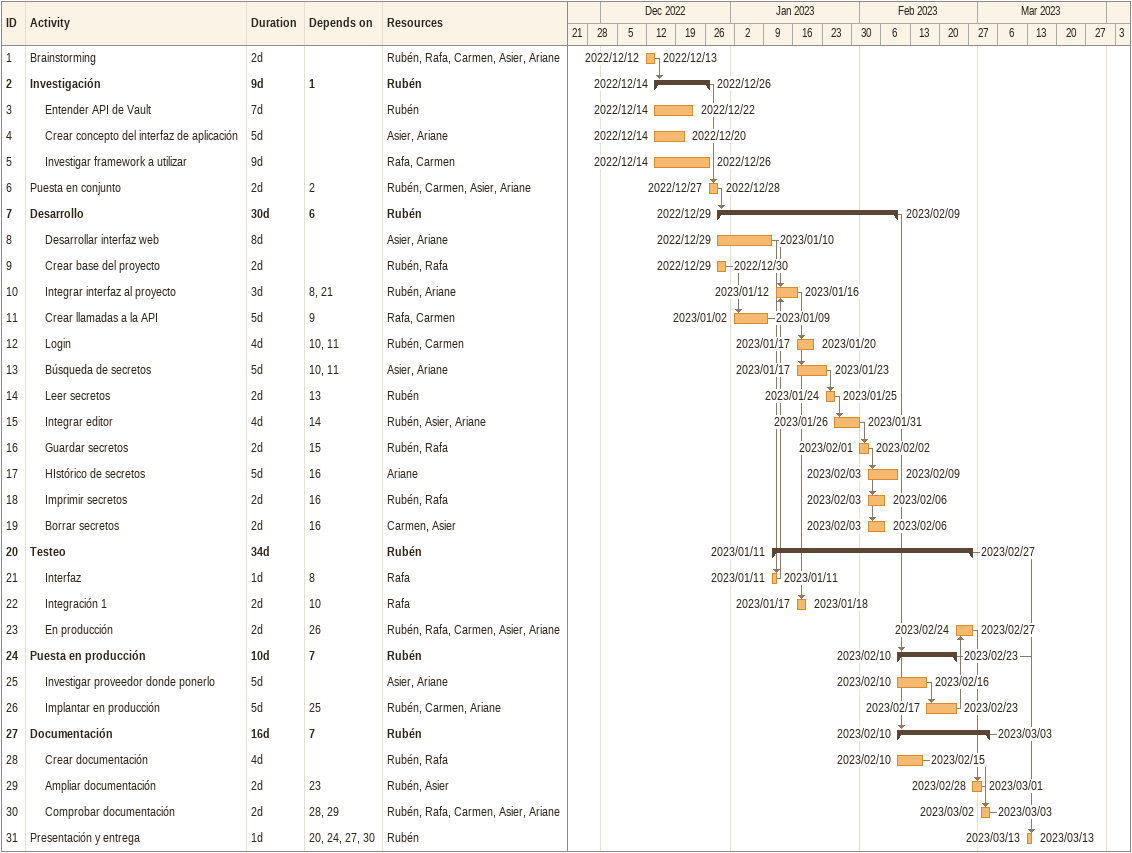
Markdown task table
| ID | Level | Task | Duration | Start | Finish | Predecessors | Resources |
|---|---|---|---|---|---|---|---|
| 1 | 1 | Brainstorming | 2d | 2022-12-12 | 2022-12-13 |  | Rubén, Rafa, Carmen, Asier, Ariane |
| 2 | 1 | **Investigación** | 9d | 2022-12-14 | 2022-12-26 | 1 | Rubén |
| 3 | 2 | Entender API de Vault | 7d | 2022-12-14 | 2022-12-22 |  | Rubén |
| 4 | 2 | Crear concepto del interfaz de aplicación | 5d | 2022-12-14 | 2022-12-20 |  | Asier, Ariane |
| 5 | 2 | Investigar framework a utilizar | 9d | 2022-12-14 | 2022-12-26 |  | Rafa, Carmen |
| 6 | 1 | Puesta en conjunto | 2d | 2022-12-27 | 2022-12-28 | 2 | Rubén, Carmen, Asier, Ariane |
| 7 | 1 | **Desarrollo** | 30d | 2022-12-29 | 2023-02-09 | 6 | Rubén |
| 8 | 2 | Desarrollar interfaz web | 8d | 2022-12-29 | 2023-01-10 |  | Asier, Ariane |
| 9 | 2 | Crear base del proyecto | 2d | 2022-12-29 | 2022-12-30 |  | Rubén, Rafa |
| 10 | 2 | Integrar interfaz al proyecto | 3d | 2023-01-12 | 2023-01-16 | 8, 21 | Rubén, Ariane |
| 11 | 2 | Crear llamadas a la API | 5d | 2023-01-02 | 2023-01-09 | 9 | Rafa, Carmen |
| 12 | 2 | Login | 4d | 2023-01-17 | 2023-01-20 | 10, 11 | Rubén, Carmen |
| 13 | 2 | Búsqueda de secretos | 5d | 2023-01-17 | 2023-01-23 | 10, 11 | Asier, Ariane |
| 14 | 2 | Leer secretos | 2d | 2023-01-24 | 2023-01-25 | 13 | Rubén |
| 15 | 2 | Integrar editor | 4d | 2023-01-26 | 2023-01-31 | 14 | Rubén, Asier, Ariane |
| 16 | 2 | Guardar secretos | 2d | 2023-02-01 | 2023-02-02 | 15 | Rubén, Rafa |
| 17 | 2 | HIstórico de secretos | 5d | 2023-02-03 | 2023-02-09 | 16 | Ariane |
| 18 | 2 | Imprimir secretos | 2d | 2023-02-03 | 2023-02-06 | 16 | Rubén, Rafa |
| 19 | 2 | Borrar secretos | 2d | 2023-02-03 | 2023-02-06 | 16 | Carmen, Asier |
| 20 | 1 | **Testeo** | 34d | 2023-01-11 | 2023-02-27 |  | Rubén |
| 21 | 2 | Interfaz | 1d | 2023-01-11 | 2023-01-11 | 8 | Rafa |
| 22 | 2 | Integración 1 | 2d | 2023-01-17 | 2023-01-18 | 10 | Rafa |
| 23 | 2 | En producción | 2d | 2023-02-24 | 2023-02-27 | 26 | Rubén, Rafa, Carmen, Asier, Ariane |
| 24 | 1 | **Puesta en producción** | 10d | 2023-02-10 | 2023-02-23 | 7 | Rubén |
| 25 | 2 | Investigar proveedor donde ponerlo | 5d | 2023-02-10 | 2023-02-16 |  | Asier, Ariane |
| 26 | 2 | Implantar en producción | 5d | 2023-02-17 | 2023-02-23 | 25 | Rubén, Carmen, Ariane |
| 27 | 1 | **Documentación** | 16d | 2023-02-10 | 2023-03-03 | 7 | Rubén |
| 28 | 2 | Crear documentación | 4d | 2023-02-10 | 2023-02-15 |  | Rubén, Rafa |
| 29 | 2 | Ampliar documentación | 2d | 2023-02-28 | 2023-03-01 | 23 | Rubén, Asier |
| 30 | 2 | Comprobar documentación | 2d | 2023-03-02 | 2023-03-03 | 28, 29 | Rubén, Rafa, Carmen, Asier, Ariane |
| 31 | 1 | Presentación y entrega | 1d | 2023-03-13 | 2023-03-13 | 20, 24, 27, 30 | Rubén |
